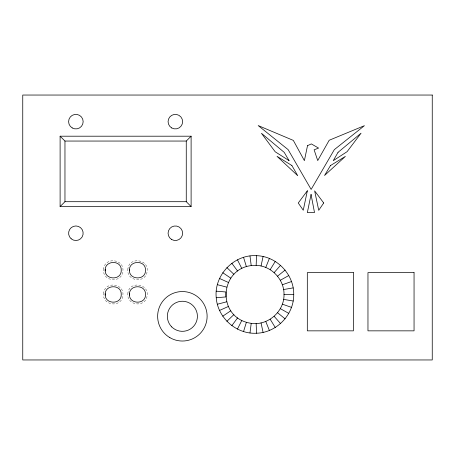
<?xml version="1.0" encoding="UTF-8"?>
<svg xmlns="http://www.w3.org/2000/svg" width="455" height="455" viewBox="0 0 455 455"><rect width="100%" height="100%" fill="white"/><g stroke="black" fill="none" stroke-linecap="round" stroke-linejoin="round"><path stroke-width="0.34" stroke-dasharray="2.27 1.71" d="M103.672 268.558C101.3 281.514 121.94 284.159 122.907 271.021C124.482 259.134 105.139 256.66 103.672 268.558M103.672 292.815C101.3 305.771 121.94 308.416 122.907 295.278C124.482 283.397 105.139 280.917 103.672 292.815M127.935 268.558C125.557 281.514 146.203 284.159 147.164 271.021C148.745 259.134 129.402 256.66 127.935 268.558M127.935 292.815C125.557 305.771 146.203 308.416 147.164 295.278C148.745 283.397 129.402 280.917 127.935 292.815"/><path stroke-width="0.68" d="M105.259 269.519C103.928 280.178 121.667 280.962 121.246 270.196C121.667 259.441 103.922 260.197 105.259 270.873M105.259 293.776C103.928 304.435 121.667 305.225 121.246 294.459C121.667 283.704 103.922 284.455 105.259 295.136M129.521 269.519C128.185 280.178 145.924 280.962 145.503 270.196C145.93 259.441 128.185 260.197 129.521 270.873M129.521 293.776C128.185 304.435 145.924 305.225 145.503 294.459C145.93 283.704 128.185 284.455 129.521 295.136M256.148 265.373C219.378 264.486 214.771 318.011 251.217 323.334C267.967 325.871 284.415 311.396 284.022 294.459C284.267 279.342 271.26 265.771 256.148 265.373L256.563 255.676C234.018 254.197 213.804 275.292 216.239 297.746C217.626 317.857 236.441 334.414 256.563 333.236C276.708 332.702 294.049 314.61 293.731 294.459C294.049 274.302 276.708 256.211 256.563 255.676M249.983 332.958L251.217 323.334M261.045 265.999L263.092 256.512M243.544 331.57L246.388 322.294M265.765 267.443L269.388 258.44M237.436 329.113L241.81 320.451M270.179 269.667L275.264 261.403M231.834 325.666L237.601 317.863M274.149 272.602L280.559 265.316M60.111 206.553L64.963 201.701L186.26 201.701L191.111 206.553L191.111 136.199L60.111 136.199L60.111 206.553L191.111 206.553M60.111 136.199L64.963 141.05L186.26 141.05L191.111 136.199M226.891 321.315L233.898 314.598M277.561 276.168L285.114 270.071M222.757 316.191L230.793 310.759M280.325 280.257L288.8 275.525M219.543 310.447L228.387 306.448M282.362 284.756L291.513 281.526M217.348 304.236L226.744 301.79M283.607 289.534L293.168 287.896M216.239 297.746L225.907 296.927L225.907 291.985L216.239 291.166M284.022 294.459L293.731 294.459M283.607 299.379L293.168 301.017M217.348 284.676L226.744 287.122M282.362 304.156L291.513 307.387M219.543 278.466L228.387 282.464M280.325 308.655L288.8 313.387M222.757 272.721L230.793 278.153M277.561 312.744L285.114 318.841M226.891 267.597L233.898 274.314M274.149 316.31L280.559 323.596M231.834 263.252L237.601 271.049M270.179 319.245L275.264 327.509M237.436 259.799L241.81 268.461M265.765 321.469L269.388 330.472M243.544 257.342L246.388 266.619M261.045 322.913L263.092 332.4M249.983 255.955L251.217 265.578M256.148 323.539L256.563 333.236M186.26 141.05L186.26 201.701M64.963 141.05L64.963 201.701M311.055 194.461L307.347 212.565L314.502 212.542L311.055 194.461M307.517 145.663L304.389 160.638L293.321 140.396L258.167 125.563L288.134 149.638L311.14 189.422L334.323 149.644L364.415 125.682L329.187 140.259L317.726 160.569L314.115 149.803L318.585 148.091L311.334 143.911L307.517 145.663M307.347 190.799L303.257 210.233L298.247 203.004L307.347 190.799M338.042 152.334L333.242 160.678L347.091 151.669L361.071 133.184L338.042 152.334M330.489 165.552L324.534 175.482L345.385 156.401L330.489 165.552M323.71 202.964L318.727 210.295L314.638 190.861L323.71 202.964M432.25 95.044L22.75 95.044L22.75 359.956L432.25 359.956L432.25 95.044M353.404 272.625L307.313 272.625L307.313 330.848L353.404 330.848L353.404 272.625M414.056 272.625L367.964 272.625L367.964 330.848L414.056 330.848L414.056 272.625M291.877 165.512L277.015 156.327L297.735 175.704L291.877 165.512M289.039 160.598L275.201 151.794L261.437 133.287L284.25 152.402L289.039 160.598M171.74 326.923A15.043 15.043 0 0 0 196.907 320.183A15.043 15.043 0 0 0 178.485 301.762A15.043 15.043 0 0 0 171.74 326.923M71.168 238.784A7.28 7.28 0 0 0 83.037 234.541A7.28 7.28 0 0 0 73.431 226.385A7.28 7.28 0 0 0 71.168 238.784M171.706 239.54A7.28 7.28 0 0 0 182.62 233.239A7.28 7.28 0 0 0 171.706 226.937A7.28 7.28 0 0 0 171.706 239.54M72.237 127.946A7.28 7.28 0 0 0 83.157 121.644A7.28 7.28 0 0 0 72.237 115.343A7.28 7.28 0 0 0 72.237 127.946M171.706 127.946A7.28 7.28 0 0 0 182.62 121.644A7.28 7.28 0 0 0 171.706 115.343A7.28 7.28 0 0 0 171.706 127.946M169.869 337.638A24.746 24.746 0 0 0 207.122 316.447A24.746 24.746 0 0 0 170.142 294.783A24.746 24.746 0 0 0 169.869 337.638"/></g></svg>
